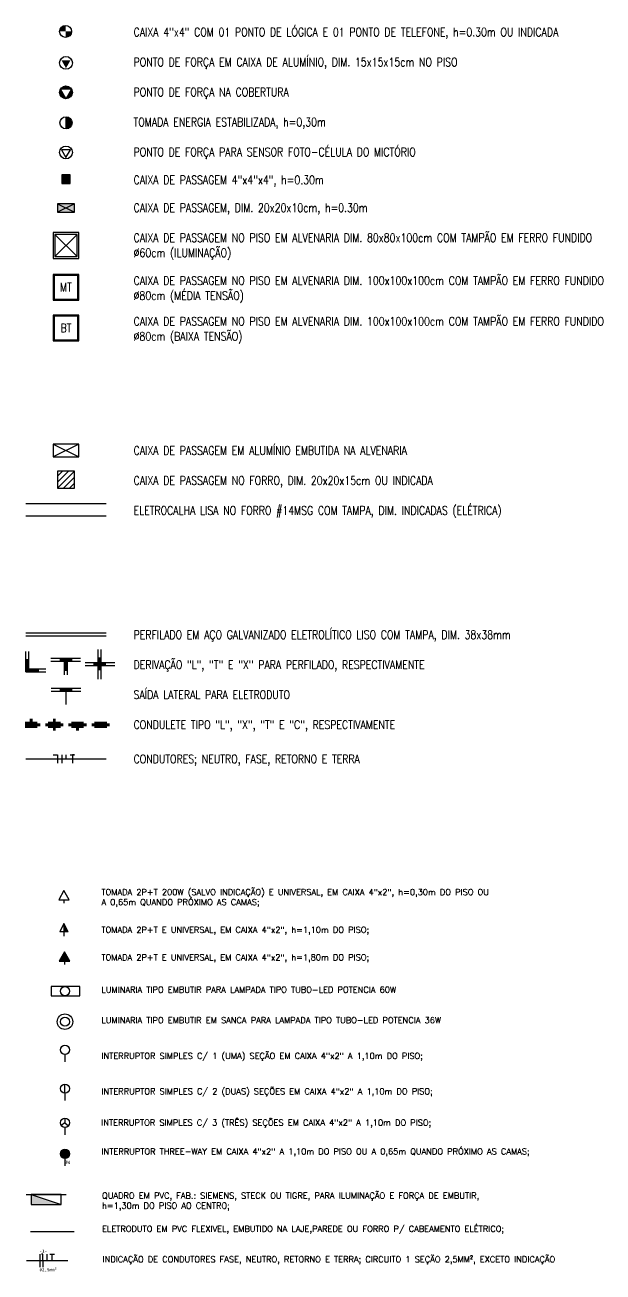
# Model space of a CAD drawing. Header units: metres. Extents: x 257 to 767, y -173 to 1.
# Drawn here: x 753.92 to 767.41, y -118.6 to -89.49 of the extents above; entities that cross this region are included whole.
import ezdxf
from ezdxf.enums import TextEntityAlignment as Align

# ---------------------------------------------------------------- set-up
doc = ezdxf.new("R2010")
doc.units = ezdxf.units.M
doc.header["$LTSCALE"] = 10
doc.linetypes.add('DASHDOT', pattern=[1, 0.5, -0.25, 0, -0.25])
doc.layers.get('0').update_dxf_attribs({"color": 254})
for name, color, linetype in [('Base Legenda$0$BSE Legenda', 3, 'Continuous'), ('Base Legenda$0$BSE Texto 80', 2, 'Continuous'), ('CIRCUITOS', 2, 'Continuous'), ('ELETRODUTO-ELT-APAR', 2, 'DASHDOT'), ('FOLHA', 7, 'Continuous'), ('Legenda', 6, 'Continuous'), ('QUADROS', 1, 'Continuous'), ('TOMADAS', 3, 'Continuous')]:
    doc.layers.add(name, color=color, linetype=linetype)
doc.styles.add('60-75', font='romans.shx', dxfattribs={"height": 0.12})
doc.styles.add('Base Legenda$0$ROMANS', font='romans.shx')
doc.styles.get("Standard").update_dxf_attribs({"font": ''})
doc.styles.get('Standard').set_extended_font_data('Arial')

# ---------------------------------------------------------------- blocks, each defined once
blk = doc.blocks.new('Estabilizada')
at = {"layer": 'TOMADAS'}
blk.add_hatch(color=256, dxfattribs=at).paths.add_polyline_path([(0.001, 0), (-0.002, 0, 0.401912), (-0.069, -0.071, 0.414214), (0.001, -0.142)])
blk.add_line((0.001, 0), (0.001, -0.142), dxfattribs=at)
blk.add_circle((0.001, -0.071), 0.0708, dxfattribs=at)
blk = doc.blocks.new('TM')
blk.add_hatch(color=256).paths.add_polyline_path([(0, 0.168), (0, 0.056), (0.056, 0.056)])
for p, q in [((0, 0.168), (-0.056, 0.056)), ((0, 0.168), (0, 0.056)), ((0.056, 0.056), (0, 0.168)), ((0.056, 0.056), (-0.056, 0.056)), ((0, 0.056), (0, 0))]:
    blk.add_line(p, q)
blk = doc.blocks.new('TA')
at = {"layer": 'TOMADAS'}
blk.add_line((0, 0.044), (0, 0), dxfattribs=at)
blk.add_lwpolyline([(0.07, 0.044), (0, 0.166), (-0.07, 0.044)], close=True, dxfattribs=at)
blk = doc.blocks.new('TB')
at = {"layer": 'TOMADAS'}
blk.add_line((0, 0.044), (0, 0), dxfattribs=at)
blk.add_lwpolyline([(0.07, 0.044), (0, 0.166), (-0.07, 0.044)], close=True, dxfattribs=at)
blk.add_solid([(0, 0.166), (0.07, 0.044), (-0.07, 0.044)], dxfattribs=at)
blk = doc.blocks.new('terra')
at = {"layer": 'CIRCUITOS', "color": 0}
for p, q in [((2548.154, 1844.751), (2548.264, 1844.751)), ((2548.209, 1844.6), (2548.209, 1844.751))]:
    blk.add_line(p, q, dxfattribs=at)

msp = doc.modelspace()

# ---------------------------------------------------------------- hatches: boundary and pattern name
at = {"layer": 'Base Legenda$0$BSE Legenda'}
h = msp.add_hatch(color=256, dxfattribs=at)
h.paths.add_polyline_path([(754.873, -89.502, 0.414214), (754.733, -89.642), (754.873, -89.642)])
h.paths.add_polyline_path([(755.013, -89.642), (754.873, -89.642), (754.873, -89.782, 0.414214)])
h = msp.add_hatch(color=256, dxfattribs=at)
h.paths.add_polyline_path([(755.032, -91.064, 1), (754.732, -91.064, 1)])
h.paths.add_polyline_path([(754.882, -91.185), (754.776, -91), (754.989, -91)], flags=16)
h = msp.add_hatch(color=255, dxfattribs=at)
h.paths.add_polyline_path([(754.843, -93.049), (754.843, -92.988), (754.782, -92.988), (754.782, -93.049)])
h.paths.add_polyline_path([(754.921, -93.049), (754.921, -92.988), (754.843, -92.988), (754.843, -93.049)])
h.paths.add_polyline_path([(754.921, -93.049), (754.982, -93.049), (754.982, -92.988), (754.921, -92.988)])
h.paths.add_polyline_path([(754.921, -93.049), (754.843, -93.049), (754.843, -93.127), (754.921, -93.127)])
h.paths.add_polyline_path([(754.843, -93.049), (754.782, -93.049), (754.782, -93.127), (754.843, -93.127)])
h.paths.add_polyline_path([(754.921, -93.127), (754.982, -93.127), (754.982, -93.049), (754.921, -93.049)])
h.paths.add_polyline_path([(754.843, -93.127), (754.843, -93.188), (754.921, -93.188), (754.921, -93.127)])
h.paths.add_polyline_path([(754.921, -93.188), (754.982, -93.188), (754.982, -93.127), (754.921, -93.127)])
h.paths.add_polyline_path([(754.782, -93.127), (754.782, -93.188), (754.843, -93.188), (754.843, -93.127)])
at = {"layer": 'Base Legenda$0$BSE Legenda', "ltscale": 2000}
h = msp.add_hatch(color=255, dxfattribs=at)
h.paths.add_polyline_path([(754.882, -93.763), (755.082, -93.663), (754.682, -93.663)])
h.paths.add_polyline_path([(754.682, -93.663), (754.682, -93.863), (754.882, -93.763)])
h.paths.add_polyline_path([(754.882, -93.763), (755.082, -93.863), (755.082, -93.663)])
h.paths.add_polyline_path([(754.882, -93.763), (754.682, -93.863), (755.082, -93.863)])
at = {"layer": 'FOLHA'}
h = msp.add_hatch(color=256, dxfattribs=at)
h.set_gradient(color1=(248, 215, 49), color2=(255, 255, 0), tint=1)
h.paths.add_polyline_path([(754.965, -115.838, 1), (754.751, -115.838, 1)])
h = msp.add_hatch(color=256, dxfattribs=at)
h.dxf.hatch_style = 1
h.paths.add_polyline_path([(754.069, -116.79), (754.069, -117.018), (754.772, -117.018)])

# ---------------------------------------------------------------- linework, layer by layer
at = {"layer": 'Base Legenda$0$BSE Legenda', "color": 2, "ltscale": 2000}
for p, q in [((754.982, -93.049), (754.782, -93.049)), ((754.982, -93.127), (754.782, -93.127)), ((754.843, -92.988), (754.843, -93.188)), ((754.921, -92.988), (754.921, -93.188)), ((754.682, -93.663), (755.082, -93.863)), ((755.082, -93.663), (754.682, -93.863))]:
    msp.add_line(p, q, dxfattribs=at)
at = {"layer": 'Base Legenda$0$BSE Legenda', "color": 2}
for p, q in [((755.142, -94.898), (754.622, -94.378)), ((754.622, -94.898), (755.142, -94.378)), ((754.782, -106.522), (754.782, -106.722)), ((754.882, -106.522), (754.882, -106.622))]:
    msp.add_line(p, q, dxfattribs=at)
at = {"layer": 'Base Legenda$0$BSE Legenda'}
for p, q in [((754.582, -99.272), (755.182, -99.572)), ((755.182, -99.272), (754.582, -99.572))]:
    msp.add_line(p, q, dxfattribs=at)
at = {"layer": 'Base Legenda$0$BSE Legenda', "color": 9}
for p, q in [((754.682, -100.303), (755.082, -99.903)), ((754.682, -100.162), (754.941, -99.903)), ((754.682, -100.02), (754.799, -99.903)), ((754.823, -100.303), (755.082, -100.044)), ((754.965, -100.303), (755.082, -100.186))]:
    msp.add_line(p, q, dxfattribs=at)
at = {"layer": 'Base Legenda$0$BSE Legenda', "color": 121}
for p, q in [((755.819, -100.668), (753.944, -100.668)), ((755.819, -100.958), (753.944, -100.958)), ((753.949, -104.591), (753.949, -104.115)), ((754.019, -104.591), (754.019, -104.115)), ((755.633, -104.756), (755.633, -104.067)), ((755.703, -104.756), (755.703, -104.067)), ((754.529, -104.272), (755.217, -104.272)), ((754.529, -104.342), (755.217, -104.342)), ((754.847, -104.66), (754.847, -104.289)), ((754.917, -104.66), (754.917, -104.289)), ((755.332, -104.368), (756.021, -104.368)), ((755.332, -104.438), (756.021, -104.438)), ((753.949, -104.521), (754.415, -104.521)), ((753.949, -104.591), (754.415, -104.591)), ((754.538, -104.967), (755.226, -104.967)), ((754.538, -105.037), (755.226, -105.037))]:
    msp.add_line(p, q, dxfattribs=at)
at = {"layer": 'Base Legenda$0$BSE Legenda', "color": 3}
for p, q in [((753.944, -103.679), (755.819, -103.679)), ((753.944, -103.749), (755.819, -103.749))]:
    msp.add_line(p, q, dxfattribs=at)
at = {"layer": 'Base Legenda$0$BSE Legenda', "color": 230}
msp.add_line((754.882, -105.037), (754.882, -105.351), dxfattribs=at)
at = {"layer": 'Base Legenda$0$BSE Legenda', "color": 1}
msp.add_line((753.944, -106.622), (755.819, -106.622), dxfattribs=at)
at = {"layer": 'Base Legenda$0$BSE Legenda'}
msp.add_lwpolyline([(754.988, -92.403), (754.775, -92.403), (754.881, -92.588), (754.988, -92.403)], dxfattribs=at)
at = {"layer": 'Base Legenda$0$BSE Legenda', "color": 2, "ltscale": 2000}
for points in [[(754.782, -93.188), (754.982, -93.188), (754.982, -92.988), (754.782, -92.988)], [(754.682, -93.863), (755.082, -93.863), (755.082, -93.663), (754.682, -93.663)]]:
    msp.add_lwpolyline(points, close=True, dxfattribs=at)
at = {"layer": 'Base Legenda$0$BSE Legenda', "color": 2}
for points in [[(755.182, -94.338), (754.582, -94.338), (754.582, -94.938), (755.182, -94.938)], [(754.581, -95.913), (755.181, -95.913), (755.181, -95.313), (754.581, -95.313)], [(754.581, -96.864), (755.181, -96.864), (755.181, -96.264), (754.581, -96.264)], [(754.682, -100.303), (755.082, -100.303), (755.082, -99.903), (754.682, -99.903)]]:
    msp.add_lwpolyline(points, close=True, dxfattribs=at)
at = {"layer": 'Base Legenda$0$BSE Legenda', "color": 1}
for points in [[(755.142, -94.378), (754.622, -94.378), (754.622, -94.898), (755.142, -94.898)], [(754.606, -95.888), (755.155, -95.888), (755.155, -95.339), (754.606, -95.339)], [(754.606, -96.838), (755.155, -96.838), (755.155, -96.289), (754.606, -96.289)]]:
    msp.add_lwpolyline(points, close=True, dxfattribs=at)
at = {"layer": 'Base Legenda$0$BSE Legenda'}
msp.add_lwpolyline([(754.582, -99.572), (755.182, -99.572), (755.182, -99.272), (754.582, -99.272)], close=True, dxfattribs=at)
at = {"layer": 'Base Legenda$0$BSE Legenda', "color": 2}
for points in [[(754.582, -106.522), (754.682, -106.522), (754.682, -106.722)], [(754.982, -106.522), (755.082, -106.522), (755.032, -106.522), (755.032, -106.722)]]:
    msp.add_lwpolyline(points, dxfattribs=at)
at = {"layer": 'Base Legenda$0$BSE Legenda'}
for centre, radius in [((754.873, -89.642), 0.14), ((754.882, -90.376), 0.15), ((754.882, -91.064), 0.15), ((754.881, -92.466), 0.15)]:
    msp.add_circle(centre, radius, dxfattribs=at)
msp.add_solid([(754.882, -90.498), (754.776, -90.313), (754.989, -90.313)], dxfattribs=at)
at = {"layer": 'Base Legenda$0$BSE Legenda', "color": 1}
for points in [[(753.949, -104.591), (754.019, -104.591), (753.949, -104.291), (754.019, -104.291)], [(754.732, -104.272), (754.732, -104.342), (755.032, -104.272), (755.032, -104.342)], [(754.847, -104.572), (754.917, -104.572), (754.847, -104.272), (754.917, -104.272)], [(755.518, -104.368), (755.518, -104.438), (755.818, -104.368), (755.818, -104.438)], [(755.633, -104.553), (755.703, -104.553), (755.633, -104.253), (755.703, -104.253)], [(753.949, -104.521), (753.949, -104.591), (754.249, -104.521), (754.249, -104.591)], [(754.732, -104.967), (754.732, -105.037), (755.032, -104.967), (755.032, -105.037)]]:
    msp.add_solid(points, dxfattribs=at)
at = {"layer": 'Base Legenda$0$BSE Legenda', "color": 2}
for points in [[(754.215, -105.751), (753.925, -105.751), (754.215, -105.896), (753.925, -105.896)], [(754.104, -105.683), (754.036, -105.683), (754.104, -105.751), (754.036, -105.751)], [(754.283, -105.79), (754.215, -105.79), (754.283, -105.857), (754.215, -105.857)], [(754.397, -105.79), (754.465, -105.79), (754.397, -105.857), (754.465, -105.857)], [(754.755, -105.751), (754.465, -105.751), (754.755, -105.896), (754.465, -105.896)], [(754.644, -105.683), (754.576, -105.683), (754.644, -105.751), (754.576, -105.751)], [(754.644, -105.896), (754.576, -105.896), (754.644, -105.964), (754.576, -105.964)], [(754.823, -105.79), (754.755, -105.79), (754.823, -105.857), (754.755, -105.857)], [(754.938, -105.79), (755.005, -105.79), (754.938, -105.857), (755.005, -105.857)], [(755.295, -105.751), (755.005, -105.751), (755.295, -105.896), (755.005, -105.896)], [(755.184, -105.896), (755.117, -105.896), (755.184, -105.964), (755.117, -105.964)], [(755.363, -105.79), (755.295, -105.79), (755.363, -105.857), (755.295, -105.857)], [(755.478, -105.79), (755.546, -105.79), (755.478, -105.857), (755.546, -105.857)], [(755.836, -105.751), (755.546, -105.751), (755.836, -105.896), (755.546, -105.896)], [(755.903, -105.79), (755.836, -105.79), (755.903, -105.857), (755.836, -105.857)]]:
    msp.add_solid(points, dxfattribs=at)
at = {"layer": 'CIRCUITOS'}
for p, q in [((754.28, -118.479), (754.28, -118.177)), ((754.341, -118.177), (754.31, -118.177)), ((754.341, -118.328), (754.341, -118.177)), ((754.341, -118.328), (754.341, -118.479)), ((754.441, -118.328), (754.441, -118.176))]:
    msp.add_line(p, q, dxfattribs=at)
at = {"layer": 'ELETRODUTO-ELT-APAR', "color": 1, "linetype": 'Continuous', "ltscale": 0.5}
msp.add_line((753.958, -118.328), (754.924, -118.328), dxfattribs=at)
at = {"layer": 'FOLHA'}
for p, q in [((754.858, -113.516), (754.858, -113.687)), ((754.858, -114.423), (754.858, -114.209)), ((754.858, -114.423), (754.858, -114.594)), ((754.858, -115.113), (754.772, -115.177)), ((754.858, -115.006), (754.858, -115.113)), ((754.858, -115.113), (754.937, -115.185)), ((754.858, -115.22), (754.858, -115.391)), ((754.858, -115.945), (754.858, -116.116)), ((754.069, -116.79), (754.772, -117.018))]:
    msp.add_line(p, q, dxfattribs=at)
at = {"layer": 'FOLHA', "color": 141, "true_color": 0xadddf7}
msp.add_line((755.074, -117.657), (754.057, -117.657), dxfattribs=at)
at = {"layer": 'FOLHA'}
msp.add_lwpolyline([(755.206, -111.936), (754.54, -111.936), (754.538, -112.148), (755.204, -112.148)], close=True, dxfattribs=at)
for centre, radius in [((754.858, -112.042), 0.107), ((754.858, -112.754), 0.181), ((754.858, -112.754), 0.107), ((754.858, -113.41), 0.107), ((754.858, -114.316), 0.107), ((754.858, -115.113), 0.107), ((754.858, -115.838), 0.107)]:
    msp.add_circle(centre, radius, dxfattribs=at)
at = {"layer": 'QUADROS'}
msp.add_line((753.951, -116.79), (754.89, -116.79), dxfattribs=at)
msp.add_lwpolyline([(754.069, -117.018), (754.772, -117.018), (754.772, -116.79), (754.069, -116.79)], close=True, dxfattribs=at)

# ---------------------------------------------------------------- block references
at = {"layer": 'FOLHA'}
msp.add_blockref('terra', (-1793.649, -1962.928), dxfattribs=at)
at = {"layer": 'TOMADAS', "xscale": 2, "yscale": 2, "zscale": 2, "rotation": 180}
msp.add_blockref('Estabilizada', (754.885, -91.918), dxfattribs=at)
at = {"layer": 'TOMADAS', "xscale": 1.7578125, "yscale": 1.7578125, "zscale": 1.7578125}
for name, p in [('TA', (754.835, -109.985)), ('TM', (754.835, -110.758)), ('TB', (754.846, -111.416))]:
    msp.add_blockref(name, p, dxfattribs=at)

# ---------------------------------------------------------------- texts
at = {"layer": 'Base Legenda$0$BSE Legenda', "color": 3, "style": 'Base Legenda$0$ROMANS', "width": 0.8}
for s, p in [('MT', (754.881, -95.613)), ('BT', (754.881, -96.564))]:
    msp.add_text(s, height=0.2, dxfattribs=at).set_placement(p, align=Align.MIDDLE_CENTER)
at = {"layer": 'Base Legenda$0$BSE Texto 80', "style": 'Base Legenda$0$ROMANS', "width": 0.8}
for s, p in [('CAIXA 4"x4" COM 01 PONTO DE LÓGICA E 01 PONTO DE TELEFONE, h=0.30m OU INDICADA', (756.459, -89.657)), ('PONTO DE FORÇA EM CAIXA DE ALUMÍNIO, DIM. 15x15x15cm NO PISO ', (756.459, -90.357)), ('PONTO DE FORÇA NA COBERTURA', (756.459, -91.057)), ('TOMADA ENERGIA ESTABILIZADA, h=0,30m', (756.459, -91.757)), ('PONTO DE FORÇA PARA SENSOR FOTO-CÉLULA DO MICTÓRIO', (756.459, -92.457)), ('CAIXA DE PASSAGEM 4"x4"x4", h=0.30m', (756.459, -93.107)), ('CAIXA DE PASSAGEM, DIM. 20x20x10cm, h=0.30m', (756.459, -93.757)), ('CAIXA DE PASSAGEM NO PISO EM ALVENARIA DIM. 80x80x100cm COM TAMPÃO EM FERRO FUNDIDO', (756.459, -94.457)), ('Ø60cm (ILUMINAÇÃO)', (756.459, -94.808)), ('CAIXA DE PASSAGEM NO PISO EM ALVENARIA DIM. 100x100x100cm COM TAMPÃO EM FERRO FUNDIDO ', (756.459, -95.458)), ('Ø80cm (MÉDIA TENSÃO)', (756.459, -95.808)), ('CAIXA DE PASSAGEM NO PISO EM ALVENARIA DIM. 100x100x100cm COM TAMPÃO EM FERRO FUNDIDO', (756.459, -96.408)), ('Ø80cm (BAIXA TENSÃO)', (756.459, -96.758)), ('CAIXA DE PASSAGEM EM ALUMÍNIO EMBUTIDA NA ALVENARIA ', (756.459, -99.422)), ('CAIXA DE PASSAGEM NO FORRO, DIM. 20x20x15cm OU INDICADA', (756.459, -100.122)), ('ELETROCALHA LISA NO FORRO #14MSG COM TAMPA, DIM. INDICADAS (ELÉTRICA)', (756.459, -100.822)), ('PERFILADO EM AÇO GALVANIZADO ELETROLÍTICO LISO COM TAMPA, DIM. 38x38mm', (756.459, -103.722)), ('DERIVAÇÃO "L", "T" E "X" PARA PERFILADO, RESPECTIVAMENTE', (756.459, -104.422)), ('SAÍDA LATERAL PARA ELETRODUTO', (756.459, -105.122)), ('CONDULETE TIPO "L", "X", "T" E "C", RESPECTIVAMENTE', (756.459, -105.822)), ('CONDUTORES; NEUTRO, FASE, RETORNO E TERRA', (756.459, -106.622))]:
    msp.add_text(s, height=0.2, dxfattribs=at).set_placement(p, align=Align.MIDDLE_LEFT)
at = {"layer": 'CIRCUITOS', "char_height": 0.075, "attachment_point": 1}
for s, insert in [('{\\f@GulimChe|b0|i0|c0|p49;3W}', (754.858, -115.997)), ('{\\f@GulimChe|b0|i0|c0|p49;-1-}', (754.264, -118.071)), ('{\\f@GulimChe|b0|i0|c0|p49;#2,5mm²}', (754.264, -118.503))]:
    msp.add_mtext_dynamic_manual_height_columns(s, width=0.2795, gutter_width=1.284, heights=[0], dxfattribs=dict(at, insert=insert))
at = {"layer": 'Legenda', "attachment_point": 1, "style": '60-75'}
for s, insert, char_height, width in [('TOMADA 2P+T 200W (SALVO INDICAÇÃO) E UNIVERSAL, EM CAIXA 4"x2", h=0,30m DO PISO OU A 0,65m QUANDO PRÓXIMO AS CAMAS;', (755.709, -109.658), 0.140625, 9.86555), ('TOMADA 2P+T E UNIVERSAL, EM CAIXA 4"x2", h=1,10m DO PISO;', (755.709, -110.539), 0.14062, 9.86555), ('TOMADA 2P+T E UNIVERSAL, EM CAIXA 4"x2", h=1,80m DO PISO;', (755.709, -111.182), 0.14062, 9.86555), ('LUMINARIA TIPO EMBUTIR PARA LAMPADA TIPO TUBO-LED POTENCIA 60W ', (755.708, -111.937), 0.14062, 9.8674), ('LUMINARIA TIPO EMBUTIR EM SANCA PARA LAMPADA TIPO TUBO-LED POTENCIA 36W', (755.708, -112.649), 0.14062, 9.8674), ('INTERRUPTOR SIMPLES C/ 1 (UMA) SEÇÃO EM CAIXA 4"x2" A 1,10m DO PISO;', (755.709, -113.482), 0.14062, 9.8674), ('INTERRUPTOR SIMPLES C/ 2 (DUAS) SEÇÕES EM CAIXA 4"x2" A 1,10m DO PISO;', (755.709, -114.31), 0.14062, 9.86677), ('INTERRUPTOR SIMPLES C/ 3 (TRÊS) SEÇÕES EM CAIXA 4"x2" A 1,10m DO PISO;', (755.705, -115.039), 0.14062, 9.87111), ('INTERRUPTOR THREE-WAY EM CAIXA 4"x2" A 1,10m DO PISO OU A 0,65m QUANDO PRÓXIMO AS CAMAS; ', (755.711, -115.712), 0.14062, 9.86557), ('QUADRO EM PVC, FAB.: SIEMENS, STECK OU TIGRE, PARA ILUMINAÇÃO E FORÇA DE EMBUTIR, h=1,30m DO PISO AO CENTRO;', (755.723, -116.743), 0.140625, 10.17459), ('ELETRODUTO EM PVC FLEXIVEL, EMBUTIDO NA LAJE,PAREDE OU FORRO P/ CABEAMENTO ELÉTRICO;', (755.723, -117.518), 0.14062, 10.17459), ('INDICAÇÃO DE CONDUTORES FASE, NEUTRO, RETORNO E TERRA; CIRCUITO 1 SEÇÃO 2,5MM², EXCETO INDICAÇÃO', (755.736, -118.229), 0.14062, 10.16138)]:
    msp.add_mtext(s, dxfattribs=dict(at, insert=insert, char_height=char_height, width=width))

doc.saveas('drawing.dxf')
